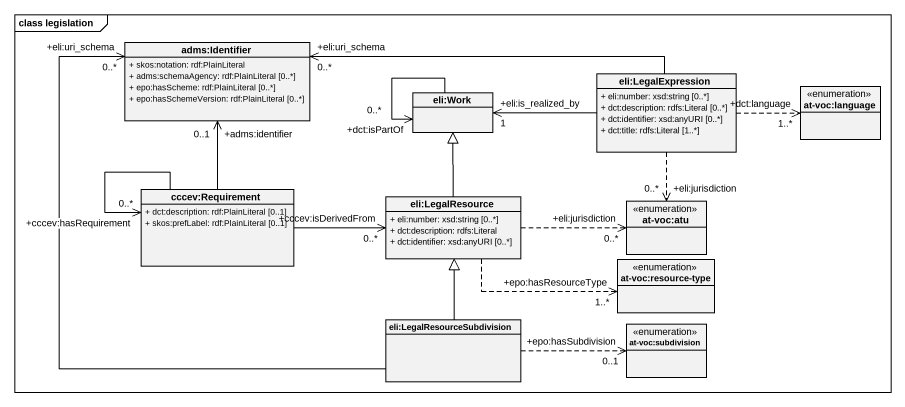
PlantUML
@startuml
mainframe class legislation
hide circle
hide empty members
skinparam classAttributeIconSize 0
class "adms:Identifier" as adms_Identifier {
  + skos:notation: rdf:PlainLiteral
  + adms:schemaAgency: rdf:PlainLiteral [0..*]
  + epo:hasScheme: rdf:PlainLiteral [0..*]
  + epo:hasSchemeVersion: rdf:PlainLiteral [0..*]
}
class "eli:Work" as eli_Work
class "eli:LegalExpression" as eli_LegalExpression {
  + eli:number: xsd:string [0..*]
  + dct:description: rdfs:Literal [0..*]
  + dct:identifier: xsd:anyURI [0..*]
  + dct:title: rdfs:Literal [1..*]
}
enum "at-voc:language" as at_voc_language
class "cccev:Requirement" as cccev_Requirement {
  + dct:description: rdf:PlainLiteral [0..1]
  + skos:prefLabel: rdf:PlainLiteral [0..1]
}
class "eli:LegalResource" as eli_LegalResource {
  + eli:number: xsd:string [0..*]
  + dct:description: rdfs:Literal
  + dct:identifier: xsd:anyURI [0..*]
}
enum "at-voc:atu" as at_voc_atu
enum "at-voc:resource-type" as at_voc_resource_type
class "eli:LegalResourceSubdivision" as eli_LegalResourceSubdivision
enum "at-voc:subdivision" as at_voc_subdivision
eli_Work --> "+dct:isPartOf\n0..*" eli_Work
eli_LegalExpression -left-> "+eli:uri_schema\n0..*" adms_Identifier
eli_LegalExpression -left-> "+eli:is_realized_by\n1" eli_Work
eli_LegalExpression .right.> "+dct:language\n1..*" at_voc_language
eli_LegalExpression ..> "+eli:jurisdiction\n0..*" at_voc_atu
cccev_Requirement -up-> "+adms:identifier\n0..1" adms_Identifier
cccev_Requirement --> "+cccev:hasRequirement\n0..*" cccev_Requirement
cccev_Requirement -right-> "+cccev:isDerivedFrom\n0..*" eli_LegalResource
eli_LegalResource -up-|> eli_Work
eli_LegalResource .right.> "+eli:jurisdiction\n0..*" at_voc_atu
eli_LegalResource .right.> "+epo:hasResourceType\n1..*" at_voc_resource_type
eli_LegalResourceSubdivision -up-> "+eli:uri_schema\n0..*" adms_Identifier
eli_LegalResourceSubdivision -up-|> eli_LegalResource
eli_LegalResourceSubdivision .right.> "+epo:hasSubdivision\n0..1" at_voc_subdivision
@enduml
